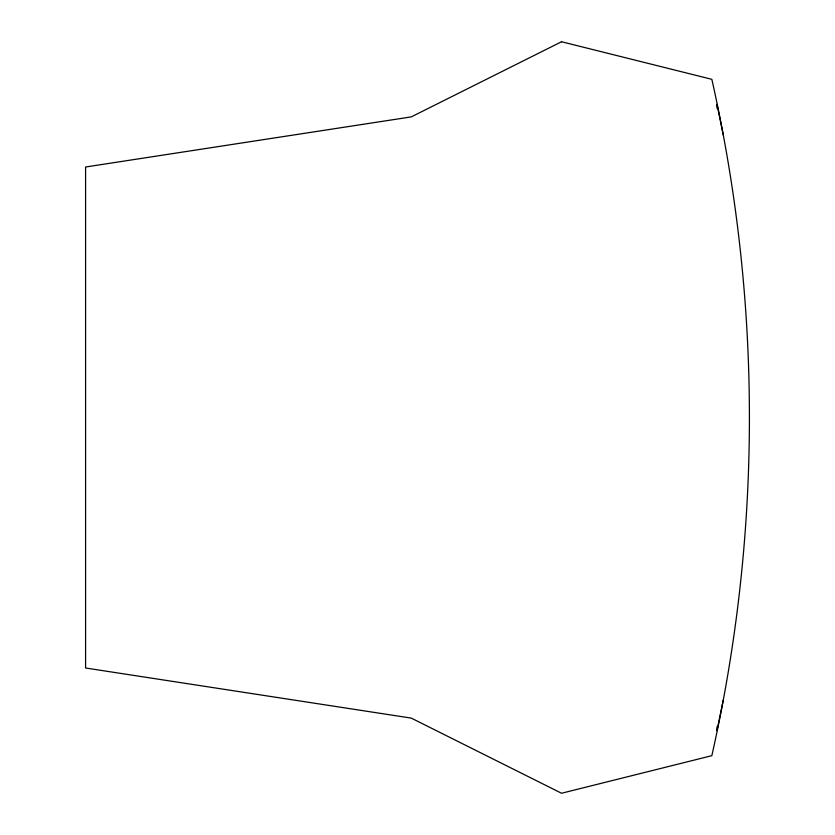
<?xml version="1.0" encoding="UTF-8"?>
<svg xmlns="http://www.w3.org/2000/svg" width="835" height="835" viewBox="0 0 835 835"><rect width="100%" height="100%" fill="white"/><g stroke="black" fill="none" stroke-linecap="round" stroke-linejoin="round"><path stroke-width="1.25" d="M723.287 700.022L716.994 730.625L716.994 726.732M723.287 134.978L716.994 104.375L716.994 108.268M561.538 41.75L411.237 116.9L85.587 167L85.587 668L411.237 718.1L561.538 793.25L711.837 755.675A1540.575 1540.575 0 0 0 711.837 79.325L561.538 41.75"/></g></svg>
